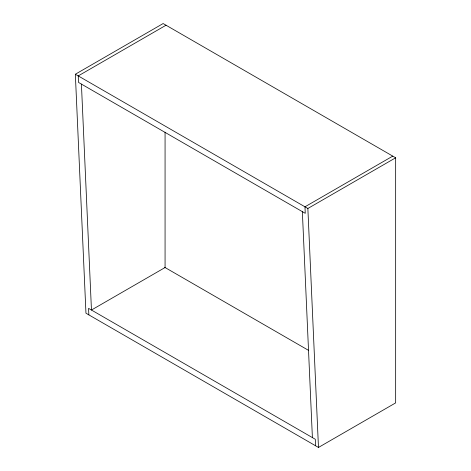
<?xml version="1.0" encoding="UTF-8"?>
<svg xmlns="http://www.w3.org/2000/svg" width="471" height="471" viewBox="0 0 471 471"><rect width="100%" height="100%" fill="white"/><g stroke="black" fill="none" stroke-linecap="round" stroke-linejoin="round"><path stroke-width="0.71" d="M75.342 74.241L163.137 23.55L395.658 157.791L395.658 402.888L318.473 447.45L85.957 313.209L75.342 74.241L307.863 208.482L318.473 447.45M166.033 25.222L78.239 75.908L78.527 82.425L305.255 213.328L304.967 206.81L392.761 156.125M307.863 208.482L395.658 157.791M164.72 267.328L308.658 350.43M315.582 445.778L315.287 439.26L88.56 308.358L88.848 314.875M302.358 211.656L312.397 437.588M81.418 84.097L91.456 310.03L165.068 267.528L165.068 132.174"/></g></svg>
